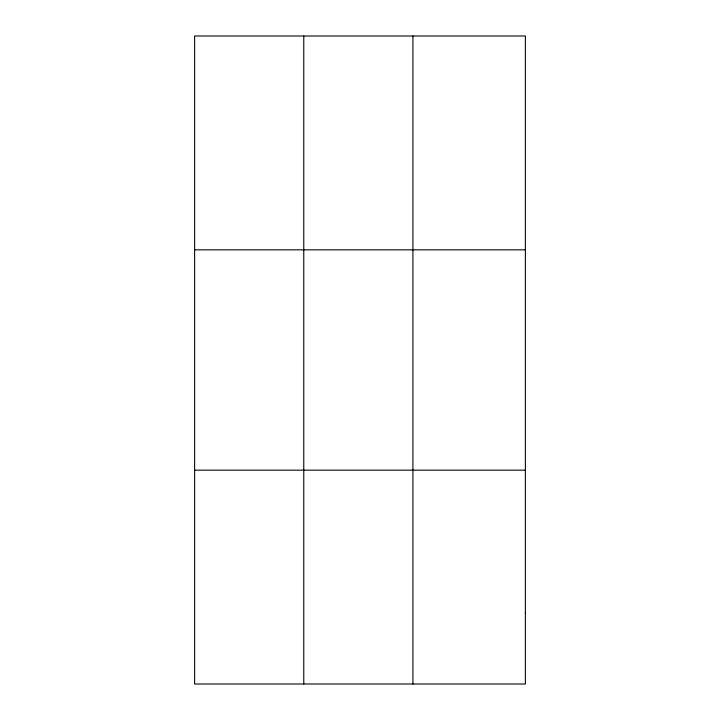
<?xml version="1.0" encoding="UTF-8"?>
<svg xmlns="http://www.w3.org/2000/svg" width="720" height="720" viewBox="0 0 720 720"><rect width="100%" height="100%" fill="white"/><g stroke="black" fill="none" stroke-linecap="round" stroke-linejoin="round"><path stroke-width="1.08" d="M303.768 36L303.768 684M412.92 36L412.92 684M194.625 249.84L525.375 249.84M194.625 470.16L525.375 470.16M525.375 612.72L525.375 684L194.625 684L194.625 36L525.375 36L525.375 612.72"/></g></svg>
